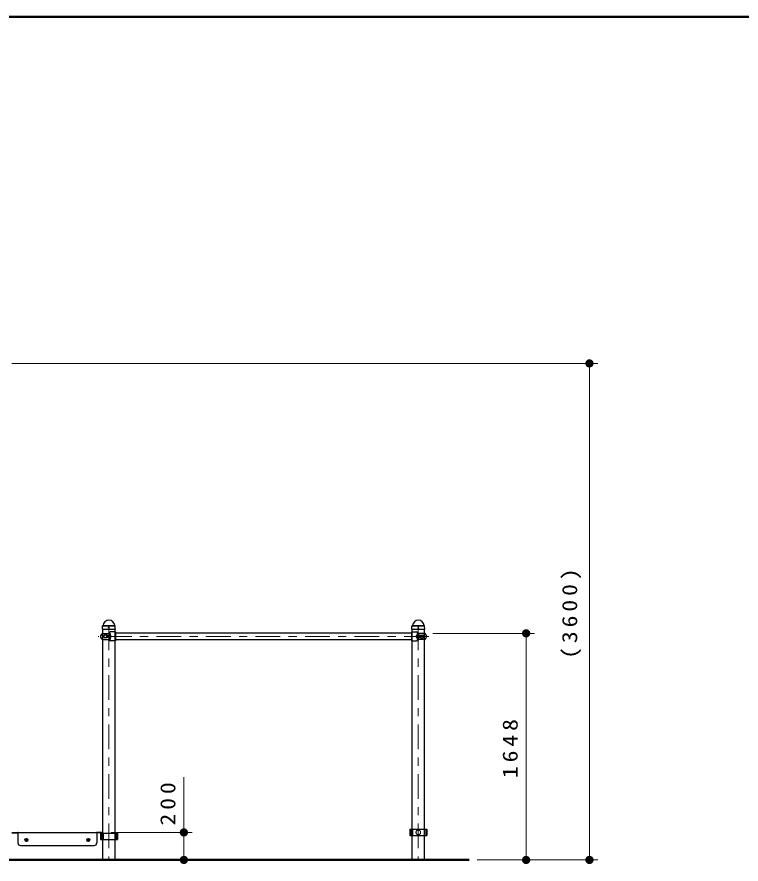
# Model space of a CAD drawing. Units: millimetres on the paper, scale 1:60. Extents: x -571 to 0, y -594 to 267.
# Drawn here: x -223.7 to -136, y -132.7 to -30 of the extents above; entities that cross this region are included whole.
import ezdxf

# ---------------------------------------------------------------- set-up
doc = ezdxf.new("R2010")
doc.units = ezdxf.units.MM
doc.linetypes.add('USER1', pattern=[4.5, 2.5, -2])
doc.linetypes.add('USER2', pattern=[6, 3, -1, 1, -1])
doc.layers.add('1_60', color=7, linetype='Continuous', lineweight=25)
doc.layers.add('NAKAMURA図枠', color=7, linetype='Continuous', lineweight=13)
doc.styles.add('ＭＳ ゴシック', font='')
doc.styles.get('ＭＳ ゴシック').set_extended_font_data('MS Gothic')

# ---------------------------------------------------------------- blocks, each defined once
blk = doc.blocks.new('filled_dot')
at = {"color": 0, "linetype": 'Continuous', "lineweight": -2, "const_width": 1.25}
blk.add_lwpolyline([(-0.625, 0, 1), (0.625, 0, 1)], format="xyb", close=True, dxfattribs=at)

msp = doc.modelspace()

# ---------------------------------------------------------------- linework, layer by layer
at = {"layer": '1_60', "lineweight": 13}
for p, q in [((-224.353, -71.986), (-153.36, -71.986)), ((-154.36, -71.986), (-154.36, -132.155)), ((-213.347, -103.813), (-211.858, -103.813)), ((-213.317, -103.755), (-211.891, -103.755)), ((-175.847, -103.813), (-174.358, -103.813)), ((-175.817, -103.755), (-174.391, -103.755)), ((-173.334, -104.696), (-161.033, -104.696)), ((-162.033, -104.696), (-162.033, -132.155)), ((-203.516, -122.13), (-203.516, -132.155)), ((-212.345, -128.821), (-202.516, -128.821)), ((-167.95, -132.155), (-153.36, -132.155)), ((-167.95, -132.155), (-161.033, -132.155))]:
    msp.add_line(p, q, dxfattribs=at)
at = {"layer": '1_60'}
for p, q in [((-213.377, -104.163), (-213.37, -103.832)), ((-213.369, -104.171), (-213.377, -104.163)), ((-213.369, -104.171), (-211.837, -104.171)), ((-213.35, -103.784), (-213.331, -103.766)), ((-211.856, -103.784), (-211.874, -103.766)), ((-211.829, -104.163), (-211.837, -104.171)), ((-211.829, -104.163), (-211.835, -103.832)), ((-175.877, -104.163), (-175.87, -103.832)), ((-175.869, -104.171), (-175.877, -104.163)), ((-175.869, -104.171), (-174.337, -104.171)), ((-175.85, -103.784), (-175.831, -103.766)), ((-174.356, -103.784), (-174.374, -103.766)), ((-174.329, -104.163), (-174.337, -104.171)), ((-174.329, -104.163), (-174.335, -103.832)), ((-213.548, -104.905), (-213.553, -104.905)), ((-213.548, -105.238), (-213.553, -105.238)), ((-212.628, -104.73), (-212.628, -105.413)), ((-212.46, -104.921), (-212.444, -104.921)), ((-212.46, -104.921), (-212.46, -105.221)), ((-212.46, -105.221), (-212.444, -105.221)), ((-212.36, -105.005), (-212.36, -105.138)), ((-175.345, -105.005), (-175.345, -105.138)), ((-175.245, -104.921), (-175.261, -104.921)), ((-175.245, -105.221), (-175.261, -105.221)), ((-175.245, -104.921), (-175.245, -105.221)), ((-175.077, -104.73), (-175.077, -105.413)), ((-174.157, -104.905), (-174.152, -104.905)), ((-174.157, -105.238), (-174.152, -105.238)), ((-224.36, -128.821), (-223.644, -128.821)), ((-224.36, -128.86), (-223.644, -128.86)), ((-223.644, -128.871), (-223.644, -130.071)), ((-223.594, -128.821), (-214.111, -128.821)), ((-213.345, -128.821), (-214.061, -128.821)), ((-213.345, -128.86), (-214.061, -128.86)), ((-214.061, -128.871), (-214.061, -130.071)), ((-213.633, -128.921), (-213.633, -129.671)), ((-213.633, -128.921), (-211.572, -128.921)), ((-213.503, -128.921), (-213.503, -129.671)), ((-213.454, -128.921), (-213.454, -129.671)), ((-213.298, -128.921), (-213.298, -129.671)), ((-211.711, -128.921), (-211.711, -129.671)), ((-211.572, -128.921), (-211.572, -129.671)), ((-176.133, -128.446), (-174.073, -128.446)), ((-176.133, -128.446), (-176.133, -129.196)), ((-176.133, -129.196), (-174.073, -129.196)), ((-176.004, -128.446), (-176.004, -129.196)), ((-175.954, -128.446), (-175.954, -129.196)), ((-175.798, -128.446), (-175.798, -129.196)), ((-174.211, -128.446), (-174.211, -129.196)), ((-174.073, -128.446), (-174.073, -129.196)), ((-213.633, -129.671), (-211.572, -129.671)), ((-223.311, -130.405), (-218.853, -130.405)), ((-218.853, -130.405), (-214.394, -130.405))]:
    msp.add_line(p, q, dxfattribs=at)
at = {"layer": '1_60', "color": 2}
for p, q in [((-213.371, -104.696), (-212.661, -104.696)), ((-174.334, -104.696), (-175.044, -104.696)), ((-213.369, -105.446), (-212.661, -105.446)), ((-212.872, -104.918), (-213.157, -104.904)), ((-212.872, -105.224), (-213.157, -105.239)), ((-212.872, -104.918), (-212.872, -105.224)), ((-174.335, -105.446), (-175.044, -105.446)), ((-174.832, -104.918), (-174.548, -104.904)), ((-174.832, -104.918), (-174.832, -105.224)), ((-174.832, -105.224), (-174.548, -105.239))]:
    msp.add_line(p, q, dxfattribs=at)
at = {"layer": '1_60', "color": 40}
for p, q in [((-213.345, -132.155), (-213.345, -104.171)), ((-212.46, -104.696), (-212.56, -104.696)), ((-212.56, -104.696), (-212.56, -105.446)), ((-212.46, -104.696), (-212.46, -105.446)), ((-211.79, -104.53), (-212.394, -104.53)), ((-211.86, -132.155), (-211.86, -104.171)), ((-211.79, -104.53), (-211.79, -105.613)), ((-175.915, -104.666), (-211.79, -104.666)), ((-175.915, -104.53), (-175.311, -104.53)), ((-175.915, -104.53), (-175.915, -105.613)), ((-175.845, -132.155), (-175.845, -104.171)), ((-175.245, -104.696), (-175.145, -104.696)), ((-175.245, -104.696), (-175.245, -105.446)), ((-175.145, -104.696), (-175.145, -105.446)), ((-174.36, -132.155), (-174.36, -104.171)), ((-212.46, -105.446), (-212.56, -105.446)), ((-211.79, -105.613), (-212.394, -105.613)), ((-175.915, -105.476), (-211.79, -105.476)), ((-175.915, -105.613), (-175.311, -105.613)), ((-175.245, -105.446), (-175.145, -105.446))]:
    msp.add_line(p, q, dxfattribs=at)
at = {"layer": '1_60', "linetype": 'USER2', "lineweight": 13}
for p, q in [((-212.603, -103.746), (-212.603, -132.155)), ((-175.103, -103.746), (-175.103, -132.155)), ((-173.835, -105.071), (-213.907, -105.071))]:
    msp.add_line(p, q, dxfattribs=at)
at = {"layer": '1_60', "color": 2, "linetype": 'USER1', "lineweight": 13}
for p, q in [((-213.353, -104.713), (-213.353, -105.43)), ((-212.736, -104.926), (-212.872, -104.918)), ((-212.736, -105.217), (-212.872, -105.224)), ((-212.728, -104.934), (-212.728, -105.209)), ((-212.628, -104.971), (-212.728, -104.971)), ((-212.628, -105.171), (-212.728, -105.171)), ((-175.077, -104.971), (-174.977, -104.971)), ((-175.077, -105.171), (-174.977, -105.171)), ((-174.977, -104.934), (-174.977, -105.209)), ((-174.969, -104.926), (-174.832, -104.918)), ((-174.969, -105.217), (-174.832, -105.224)), ((-174.352, -104.713), (-174.352, -105.43))]:
    msp.add_line(p, q, dxfattribs=at)
at = {"layer": '1_60', "linetype": 'USER1', "lineweight": 13}
for p, q in [((-212.877, -104.988), (-212.46, -104.988)), ((-212.877, -105.155), (-212.877, -104.988)), ((-212.877, -105.155), (-212.46, -105.155)), ((-212.861, -104.93), (-212.861, -105.213)), ((-212.728, -104.93), (-212.861, -104.93)), ((-212.728, -105.213), (-212.861, -105.213)), ((-174.828, -104.988), (-175.245, -104.988)), ((-174.828, -105.155), (-175.245, -105.155)), ((-174.977, -104.93), (-174.844, -104.93)), ((-174.977, -105.213), (-174.844, -105.213)), ((-174.844, -104.93), (-174.844, -105.213)), ((-174.828, -105.155), (-174.828, -104.988))]:
    msp.add_line(p, q, dxfattribs=at)
at = {"layer": '1_60', "color": 40, "linetype": 'USER1', "lineweight": 13}
for p, q in [((-212.46, -104.971), (-212.56, -104.971)), ((-212.46, -105.171), (-212.56, -105.171)), ((-175.245, -104.971), (-175.145, -104.971)), ((-175.245, -105.171), (-175.145, -105.171))]:
    msp.add_line(p, q, dxfattribs=at)
at = {"layer": '1_60', "color": 4}
for p, q in [((-222.669, -129.7), (-222.603, -129.661)), ((-222.669, -129.7), (-222.669, -129.777)), ((-222.669, -129.777), (-222.603, -129.815)), ((-222.603, -129.661), (-222.536, -129.7)), ((-222.603, -129.815), (-222.536, -129.777)), ((-222.536, -129.7), (-222.536, -129.777)), ((-215.169, -129.7), (-215.103, -129.661)), ((-215.169, -129.7), (-215.169, -129.777)), ((-215.169, -129.777), (-215.103, -129.815)), ((-215.103, -129.661), (-215.036, -129.7)), ((-215.103, -129.815), (-215.036, -129.777)), ((-215.036, -129.7), (-215.036, -129.777))]:
    msp.add_line(p, q, dxfattribs=at)
at = {"layer": '1_60', "lineweight": 50}
msp.add_line((-352.387, -132.155), (-168.95, -132.155), dxfattribs=at)
at = {"layer": '1_60'}
for centre in [(-212.603, -104.038), (-175.103, -104.038)]:
    msp.add_circle(centre, 0.05, dxfattribs=at)
at = {"layer": '1_60', "linetype": 'USER1', "lineweight": 13}
msp.add_circle((-175.103, -128.821), 0.283, dxfattribs=at)
at = {"layer": '1_60', "lineweight": 13}
for centre in [(-222.603, -129.738), (-215.103, -129.738)]:
    msp.add_circle(centre, 0.2, dxfattribs=at)
at = {"layer": '1_60', "color": 4}
for centre in [(-222.603, -129.738), (-215.103, -129.738)]:
    msp.add_circle(centre, 0.175, dxfattribs=at)
at = {"layer": '1_60', "color": 4, "linetype": 'USER1', "lineweight": 13}
for centre in [(-222.603, -129.738), (-215.103, -129.738)]:
    msp.add_circle(centre, 0.104, dxfattribs=at)
at = {"layer": '1_60', "color": 4, "lineweight": 13}
for centre in [(-222.603, -129.738), (-215.103, -129.738)]:
    msp.add_circle(centre, 0.0917, dxfattribs=at)
at = {"layer": '1_60'}
for centre, radius, start, end in [((-212.603, -103.821), 0.72, 90, 173.3676), ((-212.603, -103.821), 0.72, 6.6324, 90), ((-175.103, -103.821), 0.72, 90, 173.3676), ((-175.103, -103.821), 0.72, 6.6324, 90), ((-213.3, -103.834), 0.07, 135, 178.99605), ((-213.364, -103.733), 0.0467, 315, 353.3676), ((-211.841, -103.733), 0.0467, 186.6324, 225), ((-211.905, -103.834), 0.07, 1.00395, 45), ((-175.8, -103.834), 0.07, 135, 178.99605), ((-175.864, -103.733), 0.0467, 315, 353.3676), ((-174.341, -103.733), 0.0467, 186.6324, 225), ((-174.405, -103.834), 0.07, 1.00395, 45), ((-213.353, -105.071), 0.267, 143.1301, 216.8699), ((-213.553, -104.921), 0.0167, 90, 143.1301), ((-213.553, -105.221), 0.0167, 216.8699, 270), ((-212.444, -105.005), 0.0833, 0, 90), ((-212.444, -105.138), 0.0833, 270, 0), ((-175.261, -105.005), 0.0833, 90, 180), ((-175.261, -105.138), 0.0833, 180, 270), ((-174.152, -104.921), 0.0167, 36.8699, 90), ((-174.152, -105.221), 0.0167, 270, 323.1301), ((-174.352, -105.071), 0.267, 323.1301, 36.8699), ((-223.594, -128.871), 0.05, 90, 180), ((-214.111, -128.871), 0.05, 0, 90), ((-223.311, -130.071), 0.333, 180, 270), ((-214.394, -130.071), 0.333, 270, 0)]:
    msp.add_arc(centre, radius, start, end, dxfattribs=at)
at = {"layer": '1_60', "color": 2}
for centre, radius, start, end in [((-213.371, -104.763), 0.0667, 90, 140.22094), ((-212.661, -104.73), 0.0333, 0, 90), ((-175.044, -104.73), 0.0333, 90, 180), ((-174.334, -104.763), 0.0667, 39.77906, 90), ((-213.353, -105.071), 0.25, 154.44159, 205.55841), ((-212.526, -105.467), 1.167, 140.22094, 154.44159), ((-212.526, -104.676), 1.167, 205.55841, 219.77906), ((-213.371, -105.38), 0.0667, 219.77906, 270), ((-212.994, -105.071), 0.232, 154.69944, 205.30056), ((-212.148, -105.471), 1.167, 151.38495, 154.69944), ((-212.148, -104.672), 1.167, 205.30056, 208.61505), ((-213.158, -104.92), 0.0167, 87, 151.38495), ((-213.158, -105.222), 0.0167, 208.61505, 273), ((-212.661, -105.413), 0.0333, 270, 0), ((-175.044, -105.413), 0.0333, 180, 270), ((-174.547, -104.92), 0.0167, 28.61505, 93), ((-174.547, -105.222), 0.0167, 267, 331.38495), ((-175.557, -105.471), 1.167, 25.30055, 28.61505), ((-175.557, -104.672), 1.167, 331.38495, 334.69945), ((-174.711, -105.071), 0.232, 334.69945, 25.30055), ((-174.334, -105.38), 0.0667, 270, 320.22094), ((-175.179, -105.467), 1.167, 25.55841, 39.77906), ((-175.179, -104.676), 1.167, 320.22094, 334.44159), ((-174.352, -105.071), 0.25, 334.44159, 25.55841)]:
    msp.add_arc(centre, radius, start, end, dxfattribs=at)
at = {"layer": '1_60', "color": 2, "linetype": 'USER1', "lineweight": 13}
for centre, radius, start, end in [((-213.369, -104.713), 0.0167, 0, 91.98888), ((-174.335, -104.713), 0.0167, 88.01112, 180), ((-213.369, -105.43), 0.0167, 270, 0), ((-212.736, -104.934), 0.0083, 0, 88), ((-212.736, -104.934), 0.0083, 0, 88), ((-212.736, -105.209), 0.0083, 273, 0), ((-212.736, -105.209), 0.0083, 272, 0), ((-174.969, -104.934), 0.0083, 92, 180), ((-174.969, -104.934), 0.0083, 92, 180), ((-174.969, -105.209), 0.0083, 180, 267), ((-174.969, -105.209), 0.0083, 180, 268), ((-174.335, -105.43), 0.0167, 180, 270)]:
    msp.add_arc(centre, radius, start, end, dxfattribs=at)
at = {"layer": '1_60', "color": 40}
for centre, start, end in [((-212.394, -104.696), 90, 180), ((-175.311, -104.696), 0, 90), ((-212.394, -105.446), 180, 270), ((-175.311, -105.446), 270, 0)]:
    msp.add_arc(centre, 0.167, start, end, dxfattribs=at)
at = {"layer": 'NAKAMURA図枠', "lineweight": 50}
msp.add_line((0, -30), (-385, -30), dxfattribs=at)

# ---------------------------------------------------------------- block references
at = {"layer": '1_60', "lineweight": 13, "xscale": 0.4, "yscale": 0.4}
for p, rotation in [((-154.36, -71.986), 270), ((-162.033, -104.696), 270), ((-203.516, -128.821), 270), ((-203.516, -132.155), 90), ((-162.033, -132.155), 90), ((-154.36, -132.155), 90)]:
    msp.add_blockref('filled_dot', p, dxfattribs=dict(at, rotation=rotation))

# ---------------------------------------------------------------- texts
at = {"layer": '1_60', "char_height": 1.833, "attachment_point": 8, "rotation": 90, "style": 'ＭＳ ゴシック'}
for s, insert in [('\\T1.33;\\W1.15;(3600)', (-155.36, -102.07)), ('\\T1.33;\\W1.15;1648', (-163.033, -118.426)), ('\\T1.33;\\W1.15;200', (-204.516, -125.13))]:
    msp.add_mtext(s, dxfattribs=dict(at, insert=insert))

doc.saveas('drawing.dxf')
